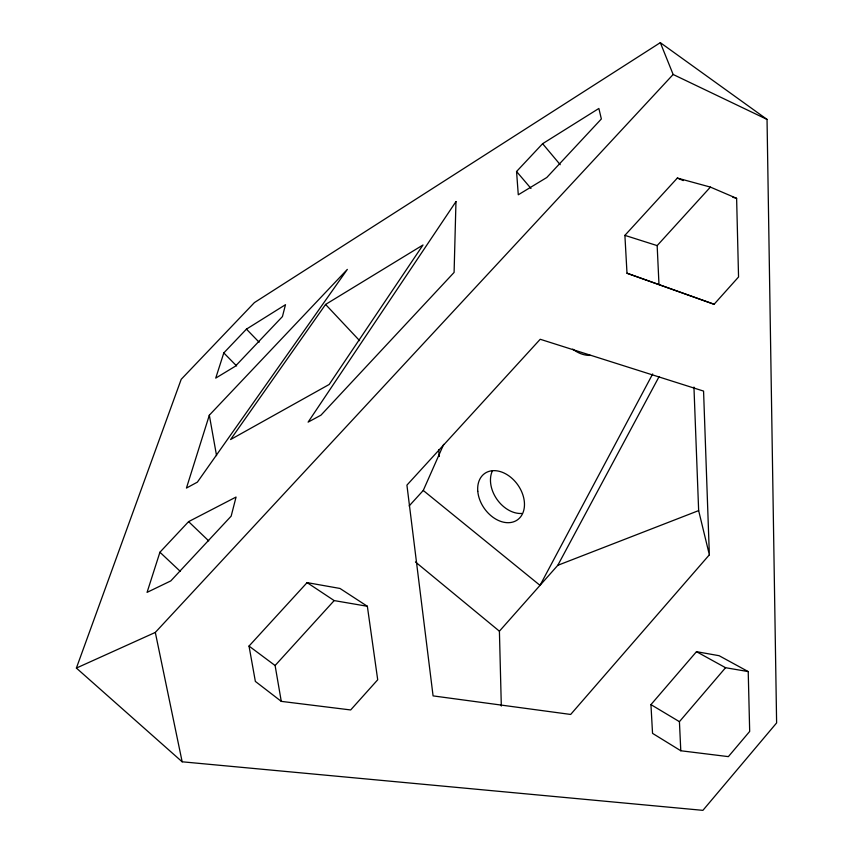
<?xml version="1.0" encoding="UTF-8"?>
<svg xmlns="http://www.w3.org/2000/svg" width="853" height="853" viewBox="0 0 853 853"><rect width="100%" height="100%" fill="white"/><g stroke="black" fill="none" stroke-linecap="round" stroke-linejoin="round"><path stroke-width="1.28" d="M209.326 415.187L186.444 488.065L197.384 482.137L347.331 269.399L209.326 415.187L216.555 455.63M159.927 552.232L147.068 592.366L170.792 580.914L231.163 516.14L236.068 497.043L188.598 521.631L159.927 552.232L180.282 571.382M223.806 352.918L215.734 378.103L235.289 366.257L282.439 316.58L285.488 304.692L246.442 329.141L223.806 352.918L236.612 365.948M76.386 668.07L181.209 379.308L254.418 302.591L660.318 42.65L767.039 119.42L776.614 722.928L702.904 810.35L182.158 761.793L76.386 668.07L155.31 632.425L673.145 74.478L660.318 42.65M409.152 505.936L423.259 490.464L443.667 444.349M652.673 373.966L540.024 585.361L423.259 490.464M501.319 706.06L499.41 631.188L557.798 565.304L659.124 376.578M325.579 304.446L230.577 439.551L329.173 384.479L423.013 244.982L325.579 304.446L359.603 340.667M680.79 750.757L679.425 721.67L725.562 667.707L748.22 671.588L749.68 731.426L728.366 756.632L680.79 750.757L652.545 733.367L650.946 704.621L696.485 651.681L719.111 655.701L748.22 671.588M709.355 554.823L570.668 714.451L433.079 695.888L406.924 485.122L540.216 339.27L703.565 391.09L709.355 554.823L698.65 510.606L693.947 387.07M714.1 304.276L738.549 276.98L736.619 198.322L710.4 187.095L677.335 178.064L624.897 235.364L626.998 273.227L714.1 304.276L626.998 273.227M281.277 701.369L275.103 665.521L334.184 600.587L367.355 606.28L377.708 679.777L350.668 709.952L281.277 701.369L255.356 681.408L249.023 646.073L307.091 582.62L339.984 588.453L367.355 606.28M658.964 284.113L657.162 245.611L710.4 187.095M516.555 171.506L542.615 143.699L598.87 108.47L601.354 118.962L546.784 177.509L518.283 194.783L516.555 171.506L530.992 188.449M557.798 565.304L698.65 510.606M732.802 197.267L736.619 198.322M624.897 235.364L657.162 245.611M677.335 178.064L683.285 180.591M673.145 74.478L767.039 119.42M696.485 651.681L725.562 667.707M650.946 704.621L679.425 721.67M307.091 582.62L334.184 600.587M249.023 646.073L275.103 665.521M415.464 561.978L499.41 631.188M188.598 521.631L208.708 540.887M246.442 329.141L259.131 342.224M542.615 143.699L560.229 164.704M155.31 632.425L182.158 761.793M438.623 449.883L439.37 456.472M590.393 355.413A31.177 24.31 59.7 0 1 572.704 349.101M521.812 513.463A28.149 20.472 54.9 0 1 496.809 499.122A28.149 20.472 54.9 0 1 492.405 470.824M455.971 201.596L454.095 272.427L320.973 415.155L308.104 422.128L455.971 201.596M477.776 491.275A28.394 20.472 54.8 0 0 514.636 521.428A28.394 20.472 54.8 0 0 510.798 477.317A28.394 20.472 54.8 0 0 477.776 491.275"/></g></svg>
